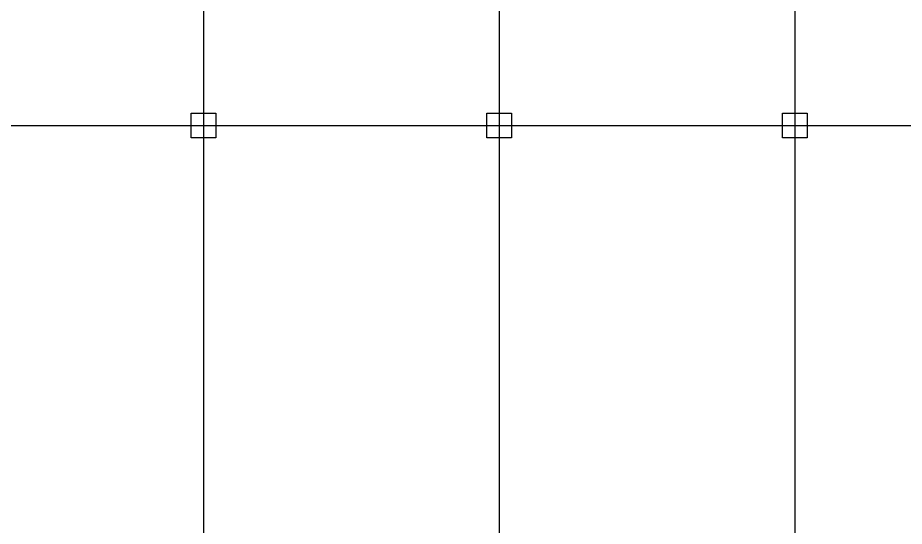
# Model space of a CAD drawing. Extents: x -3450 to 27857, y -1288 to 11880.
# Drawn here: x 10513 to 13031, y 362 to 1806 of the extents above; entities that cross this region are included whole.
import ezdxf

# ---------------------------------------------------------------- set-up
doc = ezdxf.new("R2010")
doc.units = 0
doc.linetypes.add('X-S-FAB-L20$0$COL-CEN-LIN', pattern=[3.25, 2.5, -0.25, 0.25, -0.25])
for name, color, linetype in [('X-S-FAB-L20$0$BLOCK', 8, 'Continuous'), ('X-S-FAB-L20$0$CCL', 8, 'X-S-FAB-L20$0$COL-CEN-LIN'), ('X-S-FAB-L20$0$COL-S', 8, 'Continuous')]:
    doc.layers.add(name, color=color, linetype=linetype)

# ---------------------------------------------------------------- blocks, each defined once
blk = doc.blocks.new('X-S-FAB-L20$0$FAB2-L05')
at = {"layer": 'X-S-FAB-L20$0$CCL'}
for p, q in [((-15120, 11005), (-15120, 0)), ((-14280, 11005), (-14280, 0)), ((-13440, 11005), (-13440, 0)), ((-26880, 2220), (1210, 2220))]:
    blk.add_line(p, q, dxfattribs=at)
at = {"layer": 'X-S-FAB-L20$0$COL-S'}
for points in [[(-15155, 2255), (-15085, 2255), (-15085, 2185), (-15155, 2185)], [(-14315, 2255), (-14245, 2255), (-14245, 2185), (-14315, 2185)], [(-13475, 2255), (-13405, 2255), (-13405, 2185), (-13475, 2185)]]:
    blk.add_lwpolyline(points, close=True, dxfattribs=at)
blk = doc.blocks.new('X-S-FAB-L20')
at = {"layer": 'X-S-FAB-L20$0$BLOCK'}
blk.add_blockref('X-S-FAB-L20$0$FAB2-L05', (26160, -720), dxfattribs=at)

msp = doc.modelspace()

# ---------------------------------------------------------------- block references
msp.add_blockref('X-S-FAB-L20', (0, 0))

doc.saveas('drawing.dxf')
